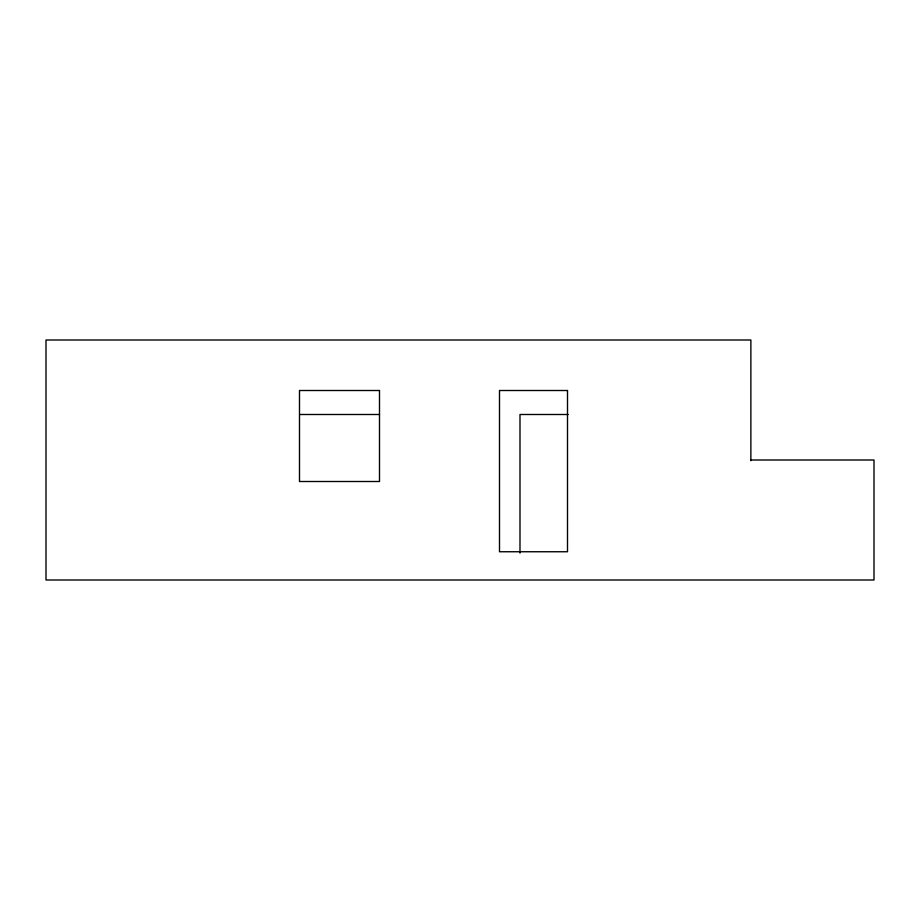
<?xml version="1.0" encoding="UTF-8"?>
<svg xmlns="http://www.w3.org/2000/svg" width="920" height="920" viewBox="0 0 920 920"><rect width="100%" height="100%" fill="white"/><g stroke="black" fill="none" stroke-linecap="round" stroke-linejoin="round"><path stroke-width="1.38" d="M299.931 414.494L379.5 414.494M568.169 414.494L519.995 414.494L519.995 553.069M750.869 460L874 460L874 580.002L46 580.002L46 339.997L750.869 339.997L750.869 460.713M379.5 390.505L299.494 390.505L299.494 481.505L379.5 481.505L379.5 390.505M567.502 390.505L499.502 390.505L499.502 551.747L567.502 551.747L567.502 390.505"/></g></svg>
